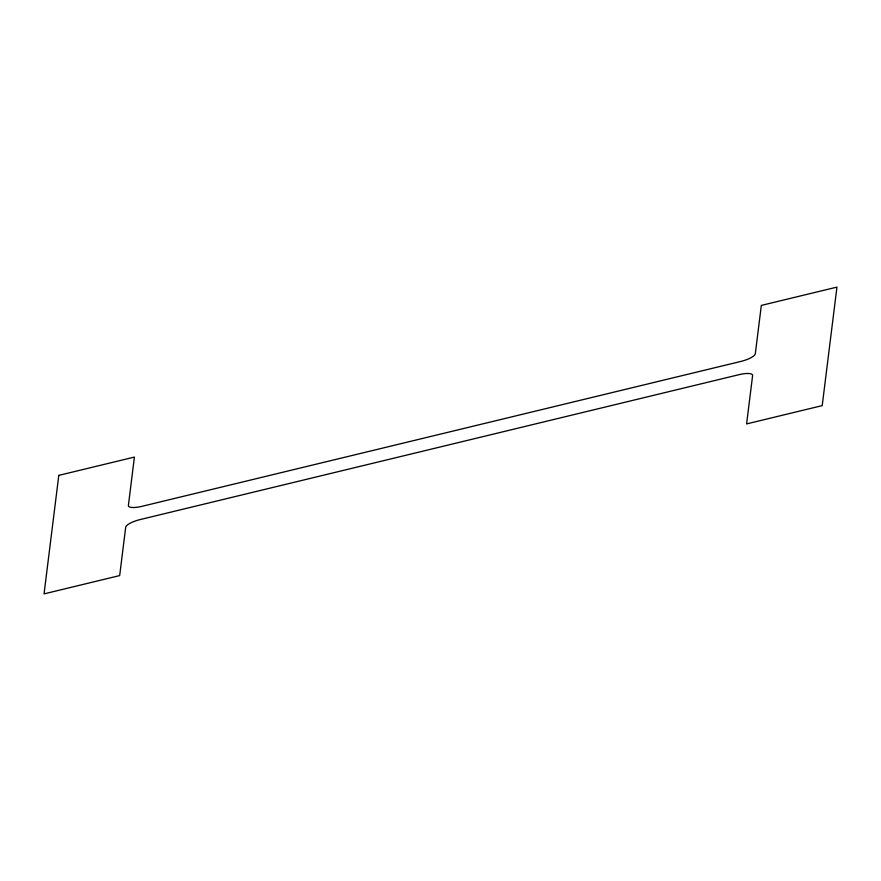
<?xml version="1.0" encoding="UTF-8"?>
<svg xmlns="http://www.w3.org/2000/svg" width="881" height="881" viewBox="0 0 881 881"><rect width="100%" height="100%" fill="white"/><g stroke="black" fill="none" stroke-linecap="round" stroke-linejoin="round"><path stroke-width="1.32" d="M58.796 475.377L44.05 593.882L119.673 575.59L125.686 527.267A14.393 4.064 -15.5 0 1 140.123 519.57L739.236 374.623A14.393 4.064 -15.5 0 1 752.605 375.592L746.592 423.915L822.204 405.623L836.95 287.118L761.327 305.41L755.314 353.733A14.393 4.064 -15.5 0 1 740.877 361.43L141.764 506.377A14.393 4.064 -15.5 0 1 128.395 505.408L134.408 457.085L58.796 475.377"/></g></svg>
